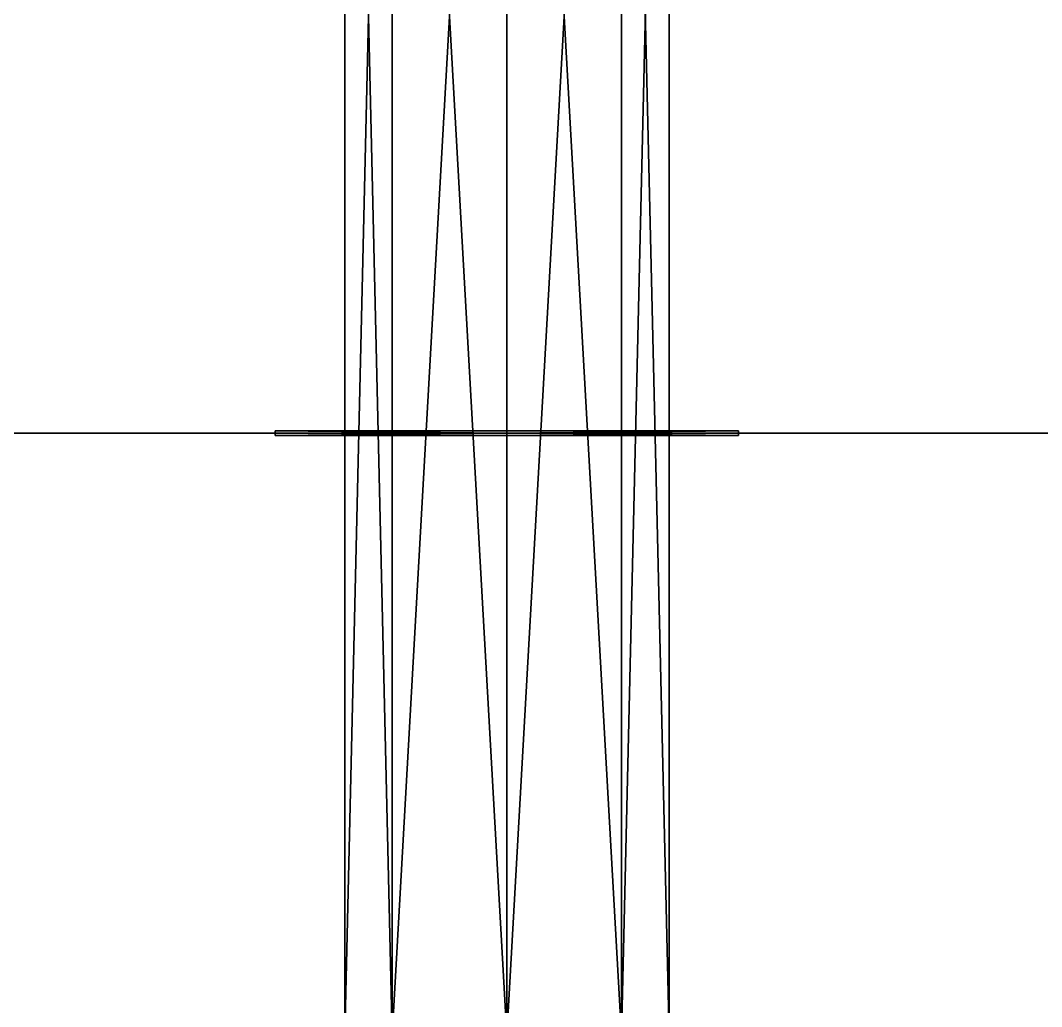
# Model space of a CAD drawing. Extents: x -150 to 2334, y -150 to 2984.
# Drawn here: x 2093.5 to 2115.54, y 746.09 to 767.37 of the extents above; entities that cross this region are included whole.
import ezdxf

# ---------------------------------------------------------------- set-up
doc = ezdxf.new("R2010")
doc.units = 0
for name, color, linetype in [('LAYER0', 7, 'CONTINUOUS'), ('LAYER243', 7, 'CONTINUOUS'), ('LAYER252', 9, 'CONTINUOUS'), ('LAYER253', 251, 'CONTINUOUS'), ('LAYER268', 9, 'CONTINUOUS'), ('LAYER278', 7, 'CONTINUOUS'), ('LAYER309', 7, 'CONTINUOUS'), ('LAYER31', 7, 'CONTINUOUS'), ('LAYER56', 7, 'CONTINUOUS'), ('LAYER6', 7, 'CONTINUOUS')]:
    doc.layers.add(name, color=color, linetype=linetype)

msp = doc.modelspace()

# ---------------------------------------------------------------- linework, layer by layer
at = {"layer": 'LAYER0', "invisible_edges": 1}
for points in [[(2334, 2984, -5), (-150, -150, -5), (-150, 2984, -5), (2334, 2984, -5)], [(-150, -150, -5), (2334, 2984, -5), (2334, -150, -5), (-150, -150, -5)], [(2334, -150), (-150, 2984), (-150, -150), (2334, -150)], [(-150, 2984), (2334, -150), (2334, 2984), (-150, 2984)]]:
    msp.add_3dface(points, dxfattribs=at)
at = {"layer": 'LAYER243', "invisible_edges": 1}
for points in [[(2164, 776.458), (1614, 758.458), (1614, 776.458), (2164, 776.458)], [(1614, 758.458), (2164, 776.458), (2164, 758.458), (1614, 758.458)], [(2164, 758.458, 2350), (1614, 776.458, 2350), (1614, 758.458, 2350), (2164, 758.458, 2350)], [(1614, 776.458, 2350), (2164, 758.458, 2350), (2164, 776.458, 2350), (1614, 776.458, 2350)], [(2164, 758.458, 2350), (1614, 758.458), (2164, 758.458), (2164, 758.458, 2350)], [(1614, 758.458), (2164, 758.458, 2350), (1614, 758.458, 2350), (1614, 758.458)]]:
    msp.add_3dface(points, dxfattribs=at)
at = {"layer": 'LAYER252'}
for points in [[(2101.525, 745.458, 86.52512), (2100.5, 745.458, 89), (2100.5, 789.458, 89), (2101.525, 745.458, 86.52512)], [(2101.525, 789.458, 86.52512), (2101.525, 745.458, 86.52512), (2100.5, 789.458, 89), (2101.525, 789.458, 86.52512)], [(2100.5, 745.458, 89), (2101.525, 745.458, 91.47488), (2101.525, 789.458, 91.47488), (2100.5, 745.458, 89)], [(2100.5, 789.458, 89), (2100.5, 745.458, 89), (2101.525, 789.458, 91.47488), (2100.5, 789.458, 89)], [(2104, 745.458, 85.5), (2101.525, 745.458, 86.52512), (2101.525, 789.458, 86.52512), (2104, 745.458, 85.5)], [(2104, 789.458, 85.5), (2104, 745.458, 85.5), (2101.525, 789.458, 86.52512), (2104, 789.458, 85.5)], [(2101.525, 745.458, 91.47488), (2104, 745.458, 92.5), (2104, 789.458, 92.5), (2101.525, 745.458, 91.47488)], [(2101.525, 789.458, 91.47488), (2101.525, 745.458, 91.47488), (2104, 789.458, 92.5), (2101.525, 789.458, 91.47488)], [(2106.475, 745.458, 86.52512), (2104, 745.458, 85.5), (2104, 789.458, 85.5), (2106.475, 745.458, 86.52512)], [(2106.475, 789.458, 86.52512), (2106.475, 745.458, 86.52512), (2104, 789.458, 85.5), (2106.475, 789.458, 86.52512)], [(2104, 745.458, 92.5), (2106.475, 745.458, 91.47488), (2106.475, 789.458, 91.47488), (2104, 745.458, 92.5)], [(2104, 789.458, 92.5), (2104, 745.458, 92.5), (2106.475, 789.458, 91.47488), (2104, 789.458, 92.5)], [(2107.5, 745.458, 89), (2106.475, 745.458, 86.52512), (2106.475, 789.458, 86.52512), (2107.5, 745.458, 89)], [(2107.5, 789.458, 89), (2107.5, 745.458, 89), (2106.475, 789.458, 86.52512), (2107.5, 789.458, 89)], [(2106.475, 745.458, 91.47488), (2107.5, 745.458, 89), (2107.5, 789.458, 89), (2106.475, 745.458, 91.47488)], [(2106.475, 789.458, 91.47488), (2106.475, 745.458, 91.47488), (2107.5, 789.458, 89), (2106.475, 789.458, 91.47488)]]:
    msp.add_3dface(points, dxfattribs=at)
at = {"layer": 'LAYER253'}
for points in [[(2099, 758.508, 94), (2099, 758.508, 94), (2099, 758.408, 94), (2099, 758.508, 94)], [(2109, 758.508, 94), (2099, 758.508, 94), (2099, 758.508, 94), (2109, 758.508, 94)], [(2099, 758.408, 84), (2099, 758.408, 94), (2099, 758.508, 94), (2099, 758.508, 84)], [(2099, 758.508, 84), (2099, 758.508, 94), (2109, 758.508, 94), (2109, 758.508, 84)], [(2109, 758.508, 94), (2099, 758.508, 94), (2099, 758.408, 94), (2109, 758.408, 94)], [(2109, 758.408, 84), (2099, 758.408, 84), (2099, 758.508, 84), (2109, 758.508, 84)], [(2109, 758.408, 94), (2099, 758.408, 94), (2099, 758.408, 84), (2109, 758.408, 84)], [(2109, 758.508, 84), (2109, 758.508, 84), (2109, 758.408, 84), (2109, 758.508, 84)], [(2109, 758.508, 84), (2109, 758.508, 94), (2109, 758.408, 94), (2109, 758.408, 84)], [(2109, 758.408, 84), (2109, 758.408, 94), (2109, 758.408, 84)]]:
    msp.add_3dface(points, dxfattribs=at)
at = {"layer": 'LAYER268'}
for points in [[(2101.525, 789.458, 2342.475), (2100.5, 789.458, 2340), (2100.5, 745.458, 2340), (2101.525, 789.458, 2342.475)], [(2101.525, 745.458, 2342.475), (2101.525, 789.458, 2342.475), (2100.5, 745.458, 2340), (2101.525, 745.458, 2342.475)], [(2100.5, 789.458, 2340), (2101.525, 789.458, 2337.525), (2101.525, 745.458, 2337.525), (2100.5, 789.458, 2340)], [(2100.5, 745.458, 2340), (2100.5, 789.458, 2340), (2101.525, 745.458, 2337.525), (2100.5, 745.458, 2340)], [(2104, 789.458, 2343.5), (2101.525, 789.458, 2342.475), (2101.525, 745.458, 2342.475), (2104, 789.458, 2343.5)], [(2104, 745.458, 2343.5), (2104, 789.458, 2343.5), (2101.525, 745.458, 2342.475), (2104, 745.458, 2343.5)], [(2101.525, 789.458, 2337.525), (2104, 789.458, 2336.5), (2104, 745.458, 2336.5), (2101.525, 789.458, 2337.525)], [(2101.525, 745.458, 2337.525), (2101.525, 789.458, 2337.525), (2104, 745.458, 2336.5), (2101.525, 745.458, 2337.525)], [(2106.475, 789.458, 2342.475), (2104, 789.458, 2343.5), (2104, 745.458, 2343.5), (2106.475, 789.458, 2342.475)], [(2106.475, 745.458, 2342.475), (2106.475, 789.458, 2342.475), (2104, 745.458, 2343.5), (2106.475, 745.458, 2342.475)], [(2104, 789.458, 2336.5), (2106.475, 789.458, 2337.525), (2106.475, 745.458, 2337.525), (2104, 789.458, 2336.5)], [(2104, 745.458, 2336.5), (2104, 789.458, 2336.5), (2106.475, 745.458, 2337.525), (2104, 745.458, 2336.5)], [(2107.5, 789.458, 2340), (2106.475, 789.458, 2342.475), (2106.475, 745.458, 2342.475), (2107.5, 789.458, 2340)], [(2107.5, 745.458, 2340), (2107.5, 789.458, 2340), (2106.475, 745.458, 2342.475), (2107.5, 745.458, 2340)], [(2106.475, 789.458, 2337.525), (2107.5, 789.458, 2340), (2107.5, 745.458, 2340), (2106.475, 789.458, 2337.525)], [(2106.475, 745.458, 2337.525), (2106.475, 789.458, 2337.525), (2107.5, 745.458, 2340), (2106.475, 745.458, 2337.525)], [(2099, 758.508, 2345), (2109, 758.508, 2345), (2109, 758.508, 2335), (2099, 758.508, 2345)], [(2099, 758.508, 2335), (2099, 758.508, 2345), (2109, 758.508, 2335), (2099, 758.508, 2335)], [(2099, 758.508, 2345), (2109, 758.408, 2345), (2109, 758.508, 2345), (2099, 758.508, 2345)], [(2099, 758.408, 2345), (2109, 758.408, 2345), (2099, 758.508, 2345), (2099, 758.408, 2345)], [(2099, 758.408, 2335), (2099, 758.508, 2345), (2099, 758.408, 2345), (2099, 758.408, 2335)], [(2099, 758.508, 2335), (2099, 758.508, 2345), (2099, 758.408, 2335), (2099, 758.508, 2335)], [(2109, 758.508, 2335), (2099, 758.408, 2335), (2099, 758.508, 2335), (2109, 758.508, 2335)], [(2109, 758.408, 2335), (2099, 758.408, 2335), (2109, 758.508, 2335), (2109, 758.408, 2335)], [(2099, 758.408, 2345), (2109, 758.408, 2335), (2109, 758.408, 2345), (2099, 758.408, 2345)], [(2099, 758.408, 2335), (2109, 758.408, 2335), (2099, 758.408, 2345), (2099, 758.408, 2335)], [(2109, 758.408, 2345), (2109, 758.508, 2335), (2109, 758.408, 2335), (2109, 758.408, 2345)], [(2109, 758.508, 2345), (2109, 758.508, 2335), (2109, 758.408, 2345), (2109, 758.508, 2345)]]:
    msp.add_3dface(points, dxfattribs=at)
at = {"layer": 'LAYER278', "invisible_edges": 1}
for points in [[(2164, 45.78802, 80), (1614, 758.458, 80), (2164, 758.458, 80), (2164, 45.78802, 80)], [(1614, 758.458, 80), (2164, 45.78802, 80), (1614, 45.78802, 80), (1614, 758.458, 80)], [(2164, 758.458, 98), (1614, 758.458, 80), (1614, 758.458, 98), (2164, 758.458, 98)], [(1614, 758.458, 80), (2164, 758.458, 98), (2164, 758.458, 80), (1614, 758.458, 80)], [(1614, 45.78802, 98), (2164, 758.458, 98), (1614, 758.458, 98), (1614, 45.78802, 98)], [(2164, 758.458, 98), (1614, 45.78802, 98), (2164, 45.78802, 98), (2164, 758.458, 98)]]:
    msp.add_3dface(points, dxfattribs=at)
at = {"layer": 'LAYER309', "invisible_edges": 1}
for points in [[(2164, 758.458, 2349), (1614, 45.78802, 2349), (2164, 45.78802, 2349), (2164, 758.458, 2349)], [(1614, 45.78802, 2349), (2164, 758.458, 2349), (1614, 758.458, 2349), (1614, 45.78802, 2349)], [(2164, 758.458, 2349), (1614, 758.458, 2331), (1614, 758.458, 2349), (2164, 758.458, 2349)], [(1614, 758.458, 2331), (2164, 758.458, 2349), (2164, 758.458, 2331), (1614, 758.458, 2331)], [(1614, 758.458, 2331), (2164, 45.78802, 2331), (1614, 45.78802, 2331), (1614, 758.458, 2331)], [(2164, 45.78802, 2331), (1614, 758.458, 2331), (2164, 758.458, 2331), (2164, 45.78802, 2331)]]:
    msp.add_3dface(points, dxfattribs=at)
at = {"layer": 'LAYER31', "invisible_edges": 1}
for points in [[(2139.4, 758.461, 1934), (1674, 45.79102, 1934), (2139.4, 45.79102, 1934), (2139.4, 758.461, 1934)], [(1674, 45.79102, 1934), (2139.4, 758.461, 1934), (1674, 758.461, 1934), (1674, 45.79102, 1934)], [(2139.4, 758.461, 1934), (1674, 758.461, 1916), (1674, 758.461, 1934), (2139.4, 758.461, 1934)], [(1674, 758.461, 1916), (2139.4, 758.461, 1934), (2139.4, 758.461, 1916), (1674, 758.461, 1916)], [(1674, 758.461, 1916), (2139.4, 45.79102, 1916), (1674, 45.79102, 1916), (1674, 758.461, 1916)], [(2139.4, 45.79102, 1916), (1674, 758.461, 1916), (2139.4, 758.461, 1916), (2139.4, 45.79102, 1916)]]:
    msp.add_3dface(points, dxfattribs=at)
at = {"layer": 'LAYER56', "invisible_edges": 1}
for points in [[(2139.4, 758.461, 296), (1674, 45.79102, 296), (2139.4, 45.79102, 296), (2139.4, 758.461, 296)], [(1674, 45.79102, 296), (2139.4, 758.461, 296), (1674, 758.461, 296), (1674, 45.79102, 296)], [(2139.4, 758.461, 296), (1674, 758.461, 278), (1674, 758.461, 296), (2139.4, 758.461, 296)], [(1674, 758.461, 278), (2139.4, 758.461, 296), (2139.4, 758.461, 278), (1674, 758.461, 278)], [(1674, 758.461, 278), (2139.4, 45.79102, 278), (1674, 45.79102, 278), (1674, 758.461, 278)], [(2139.4, 45.79102, 278), (1674, 758.461, 278), (2139.4, 758.461, 278), (2139.4, 45.79102, 278)]]:
    msp.add_3dface(points, dxfattribs=at)
at = {"layer": 'LAYER6', "invisible_edges": 1}
for points in [[(2139.4, 758.461, 866), (1674, 45.79102, 866), (2139.4, 45.79102, 866), (2139.4, 758.461, 866)], [(1674, 45.79102, 866), (2139.4, 758.461, 866), (1674, 758.461, 866), (1674, 45.79102, 866)], [(2139.4, 758.461, 866), (1674, 758.461, 848), (1674, 758.461, 866), (2139.4, 758.461, 866)], [(1674, 758.461, 848), (2139.4, 758.461, 866), (2139.4, 758.461, 848), (1674, 758.461, 848)], [(1674, 758.461, 848), (2139.4, 45.79102, 848), (1674, 45.79102, 848), (1674, 758.461, 848)], [(2139.4, 45.79102, 848), (1674, 758.461, 848), (2139.4, 758.461, 848), (2139.4, 45.79102, 848)]]:
    msp.add_3dface(points, dxfattribs=at)

doc.saveas('drawing.dxf')
